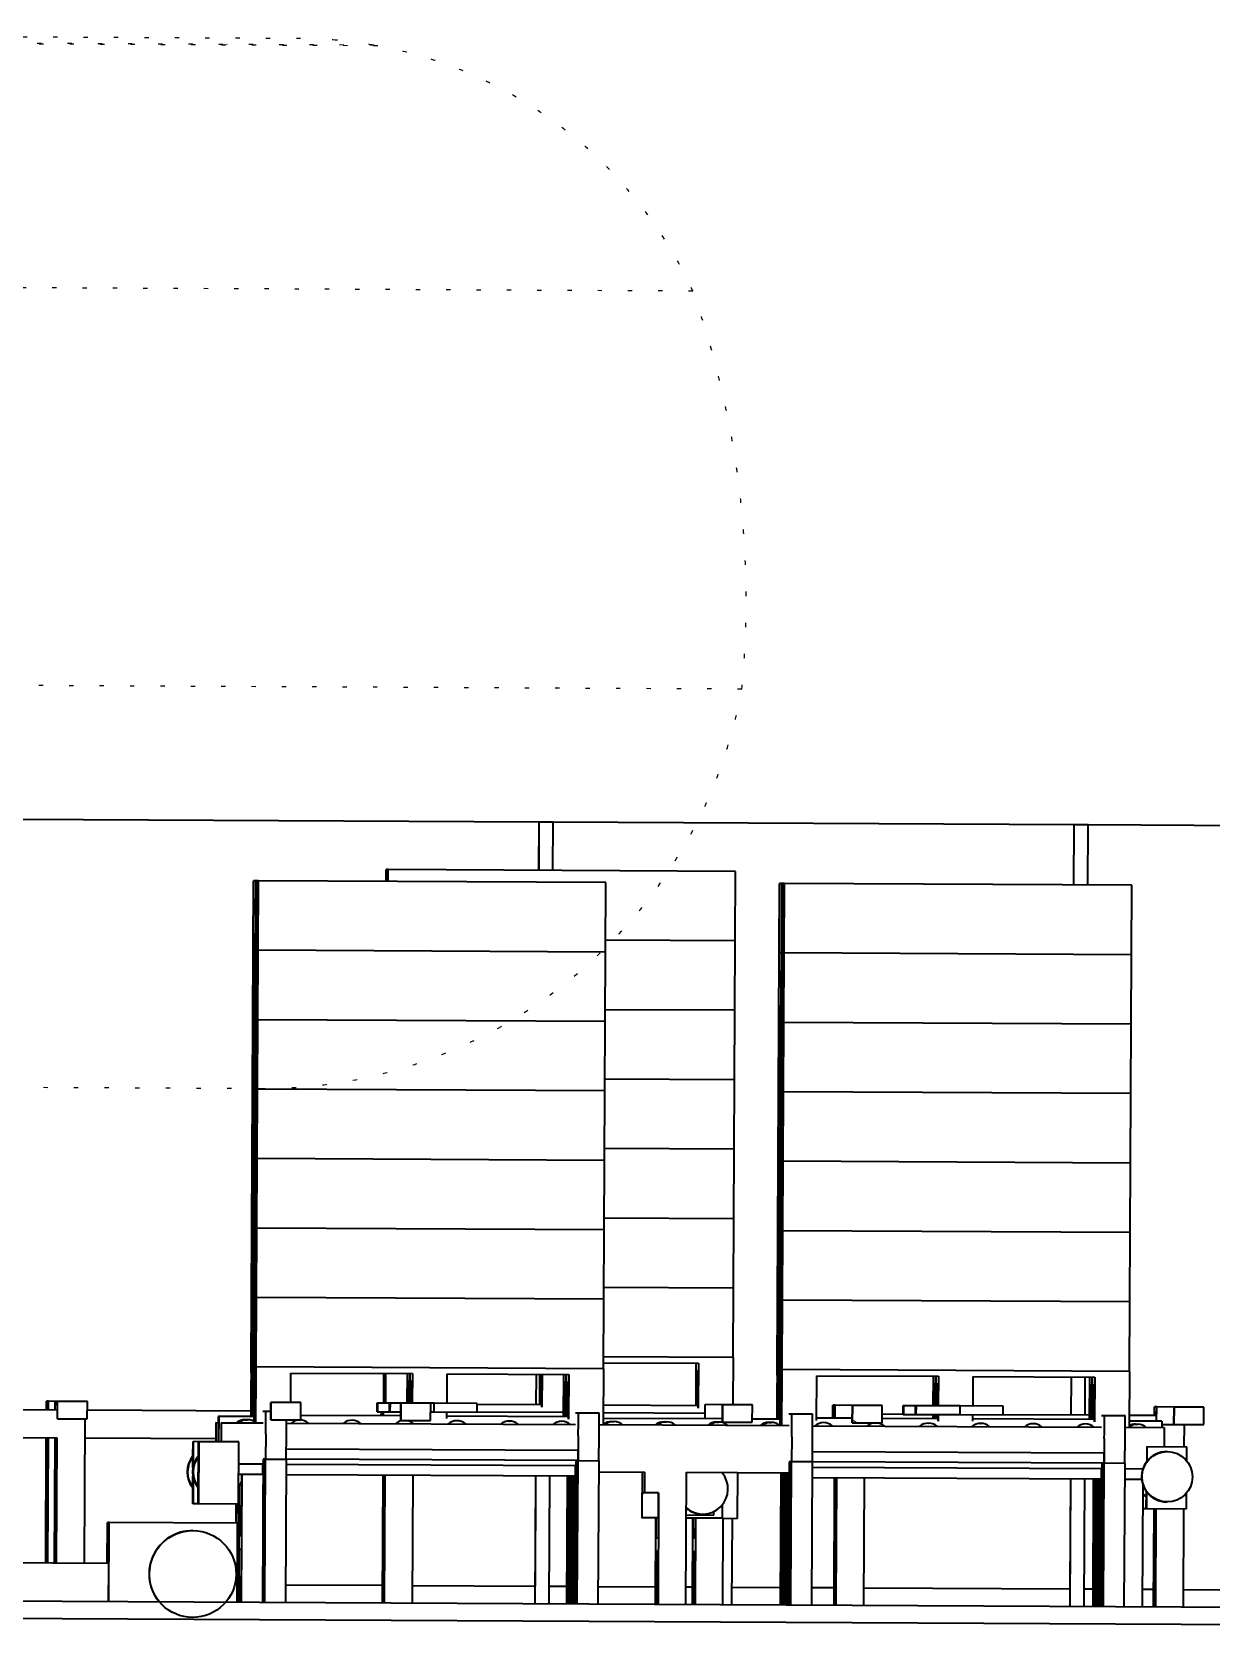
# Model space of a CAD drawing. Header units: millimetres. Extents: x 0 to 67800, y 0 to 42000.
# Drawn here: x 21591 to 24985, y 32863 to 37462 of the extents above; entities that cross this region are included whole.
import ezdxf

# ---------------------------------------------------------------- set-up
doc = ezdxf.new("R2010")
doc.units = ezdxf.units.MM
doc.header["$LTSCALE"] = 100
doc.linetypes.add('DOTTED', pattern=[0.0481, 0.0068, -0.0413])
for name, color, linetype, lineweight in [('Hatch (ISO)', 7, 'Continuous', 18), ('Reference (ISO)', 7, 'DOTTED', 25), ('Visible (ISO)', 7, 'Continuous', 35)]:
    doc.layers.add(name, color=color, linetype=linetype, lineweight=lineweight)

msp = doc.modelspace()

# ---------------------------------------------------------------- hatches: boundary and pattern name
at = {"layer": 'Hatch (ISO)'}
h = msp.add_hatch(dxfattribs=at)
h.set_pattern_fill('ANSI31', color=256, scale=2540, angle=75, style=0)
h.set_pattern_definition([(120, (0, 0), (-274.963, -158.75), [])])
h.paths.add_polyline_path([(21438.64, 33519.78), (21352.64, 33520.22), (21352.39, 33470.22), (21438.38, 33469.79)])
h.paths.add_polyline_path([(22278.36, 33465.52), (22364.36, 33465.08), (22364.61, 33515.08), (22278.62, 33515.52)])
h = msp.add_hatch(dxfattribs=at)
h.set_pattern_fill('ANSI31', color=256, scale=2540, angle=-15, style=0)
h.set_pattern_definition([(30, (0, 0), (-158.75, 274.963), [])])
h.paths.add_polyline_path([(22738.6, 33513.18), (22652.61, 33513.62), (22652.35, 33463.62), (22738.35, 33463.18)])
h.paths.add_polyline_path([(23578.33, 33458.92), (23664.33, 33458.48), (23664.58, 33508.48), (23578.58, 33508.92)])
h = msp.add_hatch(dxfattribs=at)
h.set_pattern_fill('ANSI31', color=256, scale=2540, angle=105, style=0)
h.set_pattern_definition([(150, (0, 0), (-158.75, -274.963), [])])
h.paths.add_polyline_path([(24038.57, 33506.58), (23952.57, 33507.02), (23952.32, 33457.02), (24038.32, 33456.58)])
h.paths.add_polyline_path([(24878.29, 33452.32), (24964.29, 33451.88), (24964.55, 33501.88), (24878.55, 33502.32)])

# ---------------------------------------------------------------- linework, layer by layer
at = {"layer": 'Reference (ISO)', "ltscale": 18.185495}
msp.add_line((22586.39, 37422.4), (18409.95, 37443.61), dxfattribs=at)
at = {"layer": 'Reference (ISO)', "ltscale": 18.092112}
msp.add_line((22575.68, 37424.34), (18420.69, 37445.44), dxfattribs=at)
at = {"layer": 'Reference (ISO)', "ltscale": 18.189848}
msp.add_line((22364.2, 37443.45), (18632.35, 37462.4), dxfattribs=at)
at = {"layer": 'Reference (ISO)', "ltscale": 18.135645}
msp.add_line((23493.4, 36715.98), (17495.82, 36746.44), dxfattribs=at)
at = {"layer": 'Reference (ISO)', "ltscale": 18.181473}
msp.add_line((23634.35, 35569.74), (17343.24, 35601.68), dxfattribs=at)
at = {"layer": 'Reference (ISO)', "ltscale": 18.317543}
msp.add_line((18716.08, 34437.81), (22249.76, 34419.86), dxfattribs=at)
at = {"layer": 'Reference (ISO)', "ltscale": 22.099785}
msp.add_arc((22357.85, 36193.47), 1250, 79.96417, 89.70903, dxfattribs=at)
at = {"layer": 'Reference (ISO)', "ltscale": 0.89112}
msp.add_arc((22357.85, 36193.47), 1250, 99.45389, 99.95298, dxfattribs=at)
at = {"layer": 'Reference (ISO)', "ltscale": 17.739704}
msp.add_arc((22357.85, 36193.47), 1250, 24.70903, 79.46508, dxfattribs=at)
at = {"layer": 'Reference (ISO)', "ltscale": 18.617384}
msp.add_arc((20986.59, 35825.95), 2660.12, 354.47288, 19.54712, dxfattribs=at)
at = {"layer": 'Reference (ISO)', "ltscale": 18.472584}
msp.add_arc((22256.87, 35819.84), 1400, 269.70903, 349.70903, dxfattribs=at)
at = {"layer": 'Visible (ISO)'}
for p, q in [((23051.11, 35186.62), (21551.17, 35194.23)), ((23050.4, 35047.68), (23051.11, 35186.62)), ((23050.43, 35047.68), (23051.13, 35186.62)), ((23051.13, 35186.62), (23051.11, 35186.62)), ((23091.13, 35186.41), (23051.13, 35186.62)), ((23090.43, 35047.48), (23091.13, 35186.41)), ((24591.07, 35178.8), (23091.13, 35186.41)), ((24590.19, 35005.86), (24591.07, 35178.8)), ((24590.21, 35005.86), (24591.09, 35178.8)), ((24591.09, 35178.8), (24591.07, 35178.8)), ((24631.09, 35178.59), (24591.09, 35178.8)), ((24630.21, 35005.66), (24631.09, 35178.59)), ((26131.03, 35170.98), (24631.09, 35178.59)), ((22610.32, 35015.91), (22610.49, 35049.91)), ((22616.58, 35049.88), (22610.49, 35049.91)), ((22616.41, 35015.88), (22616.58, 35049.88)), ((23616.56, 35044.8), (22616.58, 35049.88)), ((22227.65, 34817.85), (22228.67, 35017.85)), ((22234.76, 35017.82), (22228.67, 35017.85)), ((22233.75, 34817.82), (22234.76, 35017.82)), ((22237.11, 35017.81), (22234.76, 35017.82)), ((22236.09, 34817.81), (22237.11, 35017.81)), ((22243.2, 35017.78), (22237.11, 35017.81)), ((22242.19, 34817.78), (22243.2, 35017.78)), ((23243.18, 35012.7), (22243.2, 35017.78)), ((23242.16, 34812.7), (23243.18, 35012.7)), ((23615.54, 34844.81), (23616.56, 35044.8)), ((23742.01, 34810.16), (23743.03, 35010.16)), ((23749.12, 35010.13), (23743.03, 35010.16)), ((23748.11, 34810.13), (23749.12, 35010.13)), ((23751.47, 35010.12), (23749.12, 35010.13)), ((23750.45, 34810.12), (23751.47, 35010.12)), ((23757.56, 35010.09), (23751.47, 35010.12)), ((23756.55, 34810.09), (23757.56, 35010.09)), ((24757.54, 35005.01), (23757.56, 35010.09)), ((24756.52, 34805.01), (24757.54, 35005.01)), ((23615.54, 34844.81), (23242.33, 34846.7)), ((23615.54, 34844.8), (23242.33, 34846.69)), ((23614.53, 34644.8), (23615.54, 34844.8)), ((22226.64, 34617.85), (22227.65, 34817.84)), ((22233.75, 34817.82), (22227.65, 34817.85)), ((22233.75, 34817.81), (22227.65, 34817.84)), ((22232.73, 34617.82), (22233.75, 34817.81)), ((22236.09, 34817.81), (22233.75, 34817.82)), ((22236.09, 34817.8), (22233.75, 34817.81)), ((22235.08, 34617.8), (22236.09, 34817.8)), ((22242.19, 34817.78), (22236.09, 34817.81)), ((22242.19, 34817.77), (22236.09, 34817.8)), ((22241.17, 34617.77), (22242.19, 34817.77)), ((23242.16, 34812.7), (22242.19, 34817.78)), ((23242.16, 34812.69), (22242.19, 34817.77)), ((22609.3, 34815.91), (22609.3, 34815.92)), ((22615.39, 34815.88), (22615.39, 34815.89)), ((23241.15, 34612.69), (23242.16, 34812.69)), ((23741, 34610.16), (23742.01, 34810.15)), ((23748.11, 34810.13), (23742.01, 34810.16)), ((23748.11, 34810.12), (23742.01, 34810.15)), ((23747.09, 34610.13), (23748.11, 34810.12)), ((23750.45, 34810.12), (23748.11, 34810.13)), ((23750.45, 34810.11), (23748.11, 34810.12)), ((23749.44, 34610.11), (23750.45, 34810.11)), ((23756.55, 34810.09), (23750.45, 34810.12)), ((23756.55, 34810.08), (23750.45, 34810.11)), ((23755.53, 34610.08), (23756.55, 34810.08)), ((24756.52, 34805.01), (23756.55, 34810.09)), ((24756.52, 34805), (23756.55, 34810.08)), ((24589.17, 34805.85), (24589.17, 34805.86)), ((24589.2, 34805.85), (24589.2, 34805.86)), ((24629.2, 34805.65), (24629.2, 34805.66)), ((24755.51, 34605), (24756.52, 34805)), ((23614.53, 34644.8), (23241.32, 34646.69)), ((23614.53, 34644.79), (23241.32, 34646.68)), ((23613.51, 34444.79), (23614.53, 34644.79)), ((22225.62, 34417.84), (22226.64, 34617.84)), ((22232.73, 34617.82), (22226.64, 34617.85)), ((22232.73, 34617.81), (22226.64, 34617.84)), ((22231.71, 34417.81), (22232.73, 34617.81)), ((22235.08, 34617.8), (22232.73, 34617.82)), ((22235.08, 34617.79), (22232.73, 34617.81)), ((22234.06, 34417.8), (22235.08, 34617.79)), ((22241.17, 34617.77), (22235.08, 34617.8)), ((22241.17, 34617.76), (22235.08, 34617.79)), ((22240.15, 34417.77), (22241.17, 34617.76)), ((23241.15, 34612.69), (22241.17, 34617.77)), ((23241.15, 34612.68), (22241.17, 34617.76)), ((22608.28, 34615.9), (22608.28, 34615.91)), ((22614.38, 34615.87), (22614.38, 34615.88)), ((23240.13, 34412.69), (23241.15, 34612.68)), ((23739.98, 34410.15), (23741, 34610.15)), ((23747.09, 34610.13), (23741, 34610.16)), ((23747.09, 34610.12), (23741, 34610.15)), ((23746.08, 34410.12), (23747.09, 34610.12)), ((23749.44, 34610.11), (23747.09, 34610.13)), ((23749.44, 34610.1), (23747.09, 34610.12)), ((23748.42, 34410.11), (23749.44, 34610.1)), ((23755.53, 34610.08), (23749.44, 34610.11)), ((23755.53, 34610.07), (23749.44, 34610.1)), ((23754.52, 34410.07), (23755.53, 34610.07)), ((24755.51, 34605), (23755.53, 34610.08)), ((24755.51, 34604.99), (23755.53, 34610.07)), ((24588.16, 34605.84), (24588.16, 34605.85)), ((24588.18, 34605.84), (24588.18, 34605.85)), ((24628.18, 34605.64), (24628.18, 34605.65)), ((24754.49, 34405), (24755.51, 34604.99)), ((22224.6, 34217.83), (22225.62, 34417.83)), ((22231.71, 34417.81), (22225.62, 34417.84)), ((22231.71, 34417.8), (22225.62, 34417.83)), ((22230.7, 34217.8), (22231.71, 34417.8)), ((22234.06, 34417.8), (22231.71, 34417.81)), ((22234.06, 34417.79), (22231.71, 34417.8)), ((22233.04, 34217.79), (22234.06, 34417.79)), ((22240.15, 34417.77), (22234.06, 34417.8)), ((22240.15, 34417.76), (22234.06, 34417.79)), ((22239.14, 34217.76), (22240.15, 34417.76)), ((23240.13, 34412.69), (22240.15, 34417.77)), ((23240.13, 34412.68), (22240.15, 34417.76)), ((22607.27, 34415.89), (22607.27, 34415.9)), ((22613.36, 34415.86), (22613.36, 34415.87)), ((23239.11, 34212.68), (23240.13, 34412.68)), ((23613.51, 34444.79), (23240.3, 34446.69)), ((23613.51, 34444.78), (23240.3, 34446.68)), ((23612.5, 34244.78), (23613.51, 34444.78)), ((23738.97, 34210.14), (23739.98, 34410.14)), ((23746.08, 34410.12), (23739.98, 34410.15)), ((23746.08, 34410.11), (23739.98, 34410.14)), ((23745.06, 34210.11), (23746.08, 34410.11)), ((23748.42, 34410.11), (23746.08, 34410.12)), ((23748.42, 34410.1), (23746.08, 34410.11)), ((23747.41, 34210.1), (23748.42, 34410.1)), ((23754.52, 34410.07), (23748.42, 34410.11)), ((23754.52, 34410.06), (23748.42, 34410.1)), ((23753.5, 34210.07), (23754.52, 34410.06)), ((24754.49, 34405), (23754.52, 34410.07)), ((24754.49, 34404.99), (23754.52, 34410.06)), ((24587.14, 34405.84), (24587.14, 34405.85)), ((24587.17, 34405.84), (24587.17, 34405.85)), ((24627.17, 34405.63), (24627.17, 34405.64)), ((24753.48, 34204.99), (24754.49, 34404.99)), ((23612.5, 34244.78), (23239.29, 34246.68)), ((23612.5, 34244.77), (23239.29, 34246.67)), ((23611.48, 34044.78), (23612.5, 34244.77)), ((22223.59, 34017.82), (22224.6, 34217.82)), ((22230.7, 34217.8), (22224.6, 34217.83)), ((22230.7, 34217.79), (22224.6, 34217.82)), ((22229.68, 34017.79), (22230.7, 34217.79)), ((22233.04, 34217.79), (22230.7, 34217.8)), ((22233.04, 34217.78), (22230.7, 34217.79)), ((22232.03, 34017.78), (22233.04, 34217.78)), ((22239.14, 34217.76), (22233.04, 34217.79)), ((22239.14, 34217.75), (22233.04, 34217.78)), ((22238.12, 34017.75), (22239.14, 34217.75)), ((23239.11, 34212.68), (22239.14, 34217.76)), ((23239.11, 34212.67), (22239.14, 34217.75)), ((22606.25, 34215.88), (22606.25, 34215.89)), ((22612.35, 34215.85), (22612.35, 34215.86)), ((23238.1, 34012.67), (23239.11, 34212.67)), ((23737.95, 34010.13), (23738.97, 34210.13)), ((23745.06, 34210.11), (23738.97, 34210.14)), ((23745.06, 34210.1), (23738.97, 34210.13)), ((23744.04, 34010.1), (23745.06, 34210.1)), ((23747.41, 34210.1), (23745.06, 34210.11)), ((23747.41, 34210.09), (23745.06, 34210.1)), ((23746.39, 34010.09), (23747.41, 34210.09)), ((23753.5, 34210.07), (23747.41, 34210.1)), ((23753.5, 34210.06), (23747.41, 34210.09)), ((23752.48, 34010.06), (23753.5, 34210.06)), ((24753.48, 34204.99), (23753.5, 34210.07)), ((24753.48, 34204.98), (23753.5, 34210.06)), ((24586.13, 34205.83), (24586.13, 34205.84)), ((24586.15, 34205.83), (24586.15, 34205.84)), ((24626.15, 34205.63), (24626.15, 34205.64)), ((24752.46, 34004.98), (24753.48, 34204.98)), ((23611.48, 34044.78), (23238.27, 34046.67)), ((23611.48, 34044.77), (23238.27, 34046.66)), ((23610.46, 33844.77), (23611.48, 34044.77)), ((22222.57, 33817.82), (22223.59, 34017.81)), ((22229.68, 34017.79), (22223.59, 34017.82)), ((22229.68, 34017.78), (22223.59, 34017.81)), ((22228.67, 33817.79), (22229.68, 34017.78)), ((22232.03, 34017.78), (22229.68, 34017.79)), ((22232.03, 34017.77), (22229.68, 34017.78)), ((22231.01, 33817.77), (22232.03, 34017.77)), ((22238.12, 34017.75), (22232.03, 34017.78)), ((22238.12, 34017.74), (22232.03, 34017.77)), ((22237.11, 33817.74), (22238.12, 34017.74)), ((23238.1, 34012.67), (22238.12, 34017.75)), ((23238.1, 34012.66), (22238.12, 34017.74)), ((22605.24, 34015.88), (22605.24, 34015.89)), ((22611.33, 34015.85), (22611.33, 34015.86)), ((23237.08, 33812.66), (23238.1, 34012.66)), ((23736.93, 33810.13), (23737.95, 34010.12)), ((23744.04, 34010.1), (23737.95, 34010.13)), ((23744.04, 34010.09), (23737.95, 34010.12)), ((23743.03, 33810.1), (23744.04, 34010.09)), ((23746.39, 34010.09), (23744.04, 34010.1)), ((23746.39, 34010.08), (23744.04, 34010.09)), ((23745.37, 33810.08), (23746.39, 34010.08)), ((23752.48, 34010.06), (23746.39, 34010.09)), ((23752.48, 34010.05), (23746.39, 34010.08)), ((23751.47, 33810.05), (23752.48, 34010.05)), ((24752.46, 34004.98), (23752.48, 34010.06)), ((24752.46, 34004.97), (23752.48, 34010.05)), ((24585.11, 34005.82), (24585.11, 34005.83)), ((24585.14, 34005.82), (24585.14, 34005.83)), ((24625.13, 34005.62), (24625.13, 34005.63)), ((24751.44, 33804.97), (24752.46, 34004.97)), ((22221.56, 33617.81), (22222.57, 33817.81)), ((22228.67, 33817.79), (22222.57, 33817.82)), ((22228.67, 33817.78), (22222.57, 33817.81)), ((22227.65, 33617.78), (22228.67, 33817.78)), ((22231.01, 33817.77), (22228.67, 33817.79)), ((22231.01, 33817.76), (22228.67, 33817.78)), ((22230, 33617.77), (22231.01, 33817.76)), ((22237.11, 33817.74), (22231.01, 33817.77)), ((22237.11, 33817.73), (22231.01, 33817.76)), ((22236.09, 33617.74), (22237.11, 33817.73)), ((23237.08, 33812.66), (22237.11, 33817.74)), ((23237.08, 33812.65), (22237.11, 33817.73)), ((22604.22, 33815.87), (22604.22, 33815.88)), ((22610.31, 33815.84), (22610.31, 33815.85)), ((23236.07, 33612.66), (23237.08, 33812.65)), ((23610.46, 33844.77), (23237.26, 33846.66)), ((23610.46, 33844.76), (23237.26, 33846.65)), ((23609.45, 33644.76), (23610.46, 33844.76)), ((23735.92, 33610.12), (23736.93, 33810.12)), ((23743.03, 33810.1), (23736.93, 33810.13)), ((23743.03, 33810.09), (23736.93, 33810.12)), ((23742.01, 33610.09), (23743.03, 33810.09)), ((23745.37, 33810.08), (23743.03, 33810.1)), ((23745.37, 33810.07), (23743.03, 33810.09)), ((23744.36, 33610.08), (23745.37, 33810.07)), ((23751.47, 33810.05), (23745.37, 33810.08)), ((23751.47, 33810.04), (23745.37, 33810.07)), ((23750.45, 33610.05), (23751.47, 33810.04)), ((24751.44, 33804.97), (23751.47, 33810.05)), ((24751.44, 33804.96), (23751.47, 33810.04)), ((24584.09, 33805.81), (24584.09, 33805.82)), ((24584.12, 33805.81), (24584.12, 33805.82)), ((24624.12, 33805.61), (24624.12, 33805.62)), ((24750.43, 33604.97), (24751.44, 33804.96)), ((23236.15, 33629.66), (23509.36, 33628.27)), ((23609.45, 33644.76), (23236.24, 33646.66)), ((23502.65, 33506.3), (23503.27, 33628.3)), ((23509.36, 33628.27), (23508.71, 33499.27)), ((23609.45, 33644.76), (23608.76, 33508.76)), ((22221.56, 33617.81), (22220.83, 33474.81)), ((22221.54, 33474.81), (22222.07, 33578.81)), ((22227.65, 33617.78), (22221.56, 33617.81)), ((22222.04, 33600.81), (22222.13, 33617.81)), ((22222.16, 33600.81), (22222.04, 33600.81)), ((22222.07, 33578.81), (22224.15, 33578.8)), ((22222.25, 33617.81), (22222.16, 33600.81)), ((22222.73, 33600.8), (22222.82, 33617.8)), ((22222.85, 33600.8), (22222.73, 33600.8)), ((22222.94, 33617.8), (22222.85, 33600.8)), ((22223.42, 33600.8), (22223.51, 33617.8)), ((22223.54, 33600.8), (22223.42, 33600.8)), ((22223.63, 33617.8), (22223.54, 33600.8)), ((22224.15, 33578.8), (22223.63, 33474.8)), ((22224.11, 33600.8), (22224.2, 33617.8)), ((22224.23, 33600.8), (22224.11, 33600.8)), ((22224.13, 33474.79), (22224.66, 33578.79)), ((22224.32, 33617.8), (22224.23, 33600.8)), ((22224.66, 33578.79), (22226.74, 33578.78)), ((22224.8, 33600.79), (22224.89, 33617.79)), ((22224.93, 33600.79), (22224.8, 33600.79)), ((22225.01, 33617.79), (22224.93, 33600.79)), ((22225.49, 33600.79), (22225.58, 33617.79)), ((22225.62, 33600.79), (22225.49, 33600.79)), ((22225.7, 33617.79), (22225.62, 33600.79)), ((22226.18, 33600.79), (22226.27, 33617.79)), ((22226.31, 33600.79), (22226.18, 33600.79)), ((22226.74, 33578.78), (22226.22, 33474.78)), ((22226.39, 33617.79), (22226.31, 33600.79)), ((22226.88, 33600.78), (22226.96, 33617.78)), ((22227, 33600.78), (22226.88, 33600.78)), ((22226.93, 33474.78), (22227.65, 33617.78)), ((22227.08, 33617.78), (22227, 33600.78)), ((22230, 33617.77), (22227.65, 33617.78)), ((22230, 33617.77), (22229.2, 33461.39)), ((22229.97, 33471.77), (22230.51, 33578.76)), ((22236.09, 33617.74), (22230, 33617.77)), ((22230.48, 33600.76), (22230.57, 33617.76)), ((22230.6, 33600.76), (22230.48, 33600.76)), ((22230.51, 33578.76), (22232.59, 33578.75)), ((22230.69, 33617.76), (22230.6, 33600.76)), ((22231.17, 33600.76), (22231.26, 33617.76)), ((22231.29, 33600.76), (22231.17, 33600.76)), ((22231.38, 33617.76), (22231.29, 33600.76)), ((22231.86, 33600.76), (22231.95, 33617.76)), ((22231.98, 33600.76), (22231.86, 33600.76)), ((22232.07, 33617.76), (22231.98, 33600.76)), ((22232.59, 33578.75), (22232.05, 33471.75)), ((22232.55, 33600.75), (22232.64, 33617.75)), ((22232.67, 33600.75), (22232.55, 33600.75)), ((22232.56, 33471.75), (22233.1, 33578.75)), ((22232.76, 33617.75), (22232.67, 33600.75)), ((22233.1, 33578.75), (22235.18, 33578.74)), ((22233.24, 33600.75), (22233.33, 33617.75)), ((22233.37, 33600.75), (22233.24, 33600.75)), ((22233.45, 33617.75), (22233.37, 33600.75)), ((22233.93, 33600.75), (22234.02, 33617.75)), ((22234.06, 33600.75), (22233.93, 33600.75)), ((22234.14, 33617.75), (22234.06, 33600.75)), ((22234.62, 33600.74), (22234.71, 33617.74)), ((22234.75, 33600.74), (22234.62, 33600.74)), ((22235.18, 33578.74), (22234.64, 33471.74)), ((22234.83, 33617.74), (22234.75, 33600.74)), ((22235.28, 33457.52), (22236.09, 33617.74)), ((22235.32, 33600.74), (22235.4, 33617.74)), ((22235.44, 33600.74), (22235.32, 33600.74)), ((22235.52, 33617.74), (22235.44, 33600.74)), ((23236.07, 33612.66), (22236.09, 33617.74)), ((22335.57, 33515.23), (22336, 33600.23)), ((22336, 33600.23), (22685.99, 33598.45)), ((22603.12, 33598.87), (22602.69, 33513.87)), ((22603.4, 33513.87), (22603.83, 33598.87)), ((22605.91, 33598.86), (22605.48, 33513.86)), ((22605.99, 33513.86), (22606.42, 33598.85)), ((22608.5, 33598.84), (22608.07, 33513.85)), ((22608.78, 33513.84), (22609.21, 33598.84)), ((22671.03, 33513.53), (22671.46, 33598.52)), ((22671.74, 33513.52), (22672.06, 33576.52)), ((22672.06, 33576.52), (22674.14, 33576.51)), ((22674.14, 33576.51), (22673.82, 33513.51)), ((22674.33, 33513.51), (22674.65, 33576.51)), ((22674.65, 33576.51), (22676.73, 33576.5)), ((22676.73, 33576.5), (22676.41, 33513.5)), ((22677.55, 33598.49), (22677.12, 33513.49)), ((22679.47, 33513.48), (22679.9, 33598.48)), ((22680.18, 33513.48), (22680.5, 33576.48)), ((22680.5, 33576.48), (22682.58, 33576.47)), ((22682.58, 33576.47), (22682.26, 33513.47)), ((22682.77, 33513.47), (22683.09, 33576.47)), ((22683.09, 33576.47), (22685.17, 33576.45)), ((22685.17, 33576.45), (22684.85, 33513.46)), ((22685.99, 33598.45), (22685.56, 33513.45)), ((22785.56, 33512.94), (22785.99, 33597.94)), ((22785.99, 33597.94), (23135.98, 33596.17)), ((23042.59, 33508.64), (23043.03, 33596.64)), ((23042.61, 33508.64), (23043.06, 33596.64)), ((23052.66, 33508.59), (23053.11, 33596.59)), ((23053.37, 33508.58), (23053.82, 33596.58)), ((23055.9, 33596.57), (23055.45, 33508.57)), ((23055.96, 33508.57), (23056.41, 33596.57)), ((23058.49, 33596.56), (23058.04, 33508.56)), ((23059.2, 33596.56), (23058.72, 33501.56)), ((23120.83, 33474.24), (23121.45, 33596.24)), ((23127.54, 33596.21), (23126.92, 33474.21)), ((23129.27, 33474.2), (23129.89, 33596.2)), ((23135.98, 33596.17), (23135.33, 33467.17)), ((23236.07, 33612.66), (23235.25, 33451.66)), ((23503.36, 33506.3), (23503.87, 33606.3)), ((23503.87, 33606.3), (23505.95, 33606.29)), ((23505.95, 33606.29), (23505.44, 33506.29)), ((23505.95, 33506.29), (23506.46, 33606.28)), ((23506.46, 33606.28), (23508.54, 33606.27)), ((23508.54, 33606.27), (23508.03, 33506.28)), ((23735.92, 33610.12), (23735.19, 33467.12)), ((23742.01, 33610.09), (23735.92, 33610.12)), ((23736.4, 33593.12), (23736.49, 33610.12)), ((23736.52, 33593.12), (23736.4, 33593.12)), ((23736.61, 33610.12), (23736.52, 33593.12)), ((23737.09, 33593.11), (23737.18, 33610.11)), ((23737.21, 33593.11), (23737.09, 33593.11)), ((23737.3, 33610.11), (23737.21, 33593.11)), ((23737.78, 33593.11), (23737.87, 33610.11)), ((23737.9, 33593.11), (23737.78, 33593.11)), ((23737.99, 33610.11), (23737.9, 33593.11)), ((23738.47, 33593.11), (23738.56, 33610.11)), ((23738.6, 33593.11), (23738.47, 33593.11)), ((23738.68, 33610.11), (23738.6, 33593.11)), ((23739.16, 33593.1), (23739.25, 33610.1)), ((23739.29, 33593.1), (23739.16, 33593.1)), ((23739.37, 33610.1), (23739.29, 33593.1)), ((23739.85, 33593.1), (23739.94, 33610.1)), ((23739.98, 33593.1), (23739.85, 33593.1)), ((23740.06, 33610.1), (23739.98, 33593.1)), ((23740.55, 33593.1), (23740.63, 33610.1)), ((23740.67, 33593.09), (23740.55, 33593.1)), ((23740.75, 33610.09), (23740.67, 33593.09)), ((23741.24, 33593.09), (23741.32, 33610.09)), ((23741.36, 33593.09), (23741.24, 33593.09)), ((23741.29, 33467.09), (23742.01, 33610.09)), ((23741.44, 33610.09), (23741.36, 33593.09)), ((23744.36, 33610.08), (23742.01, 33610.09)), ((23744.36, 33610.08), (23743.54, 33449.62)), ((23750.45, 33610.05), (23744.36, 33610.08)), ((23744.84, 33593.07), (23744.93, 33610.07)), ((23744.96, 33593.07), (23744.84, 33593.07)), ((23745.05, 33610.07), (23744.96, 33593.07)), ((23745.53, 33593.07), (23745.62, 33610.07)), ((23745.65, 33593.07), (23745.53, 33593.07)), ((23745.74, 33610.07), (23745.65, 33593.07)), ((23746.22, 33593.07), (23746.31, 33610.07)), ((23746.35, 33593.07), (23746.22, 33593.07)), ((23746.43, 33610.07), (23746.35, 33593.07)), ((23746.91, 33593.06), (23747, 33610.06)), ((23747.04, 33593.06), (23746.91, 33593.06)), ((23747.12, 33610.06), (23747.04, 33593.06)), ((23747.6, 33593.06), (23747.69, 33610.06)), ((23747.73, 33593.06), (23747.6, 33593.06)), ((23747.81, 33610.06), (23747.73, 33593.06)), ((23748.3, 33593.06), (23748.38, 33610.06)), ((23748.42, 33593.06), (23748.3, 33593.06)), ((23748.5, 33610.06), (23748.42, 33593.06)), ((23748.99, 33593.05), (23749.07, 33610.05)), ((23749.11, 33593.05), (23748.99, 33593.05)), ((23749.19, 33610.05), (23749.11, 33593.05)), ((23749.64, 33449.05), (23750.45, 33610.05)), ((23749.68, 33593.05), (23749.76, 33610.05)), ((23749.8, 33593.05), (23749.68, 33593.05)), ((23749.88, 33610.05), (23749.8, 33593.05)), ((24750.43, 33604.97), (23750.45, 33610.05)), ((23849.71, 33463.54), (23850.36, 33592.54)), ((23850.36, 33592.54), (24200.36, 33590.76)), ((24185.39, 33505.84), (24185.82, 33590.83)), ((24191.92, 33590.8), (24191.48, 33505.8)), ((24193.83, 33505.79), (24194.26, 33590.79)), ((24200.36, 33590.76), (24199.92, 33505.76)), ((24299.92, 33505.25), (24300.35, 33590.25)), ((24300.35, 33590.25), (24650.34, 33588.48)), ((24582.43, 33478.82), (24582.99, 33588.82)), ((24582.46, 33478.82), (24583.02, 33588.82)), ((24622.46, 33478.62), (24623.02, 33588.61)), ((24635.19, 33466.55), (24635.81, 33588.55)), ((24641.9, 33588.52), (24641.28, 33466.52)), ((24643.63, 33466.51), (24644.25, 33588.51)), ((24650.34, 33588.48), (24649.69, 33459.48)), ((24750.43, 33604.97), (24749.61, 33444.51)), ((23121.54, 33474.24), (23122.05, 33574.24)), ((23122.05, 33574.24), (23124.13, 33574.23)), ((23124.13, 33574.23), (23123.62, 33474.23)), ((23124.13, 33474.22), (23124.64, 33574.22)), ((23124.64, 33574.22), (23126.72, 33574.21)), ((23126.72, 33574.21), (23126.21, 33474.21)), ((23129.98, 33474.19), (23130.49, 33574.19)), ((23130.49, 33574.19), (23132.57, 33574.18)), ((23132.57, 33574.18), (23132.06, 33474.18)), ((23132.57, 33474.18), (23133.08, 33574.18)), ((23133.08, 33574.18), (23135.16, 33574.17)), ((23135.16, 33574.17), (23134.65, 33474.17)), ((23735.9, 33467.12), (23736.43, 33571.12)), ((23736.43, 33571.12), (23738.51, 33571.11)), ((23738.51, 33571.11), (23737.99, 33467.11)), ((23738.49, 33467.1), (23739.02, 33571.1)), ((23739.02, 33571.1), (23741.1, 33571.09)), ((23741.1, 33571.09), (23740.58, 33467.09)), ((23744.33, 33464.07), (23744.87, 33571.07)), ((23744.87, 33571.07), (23746.95, 33571.06)), ((23746.95, 33571.06), (23746.41, 33464.06)), ((23746.92, 33464.06), (23747.46, 33571.06)), ((23747.46, 33571.06), (23749.54, 33571.05)), ((23749.54, 33571.05), (23749, 33464.05)), ((24186.1, 33505.83), (24186.42, 33568.83)), ((24186.42, 33568.83), (24188.5, 33568.82)), ((24188.5, 33568.82), (24188.18, 33505.82)), ((24188.69, 33505.82), (24189.01, 33568.82)), ((24189.01, 33568.82), (24191.09, 33568.81)), ((24191.09, 33568.81), (24190.77, 33505.81)), ((24194.54, 33505.79), (24194.86, 33568.79)), ((24194.86, 33568.79), (24196.94, 33568.78)), ((24196.94, 33568.78), (24196.62, 33505.78)), ((24197.13, 33505.78), (24197.45, 33568.77)), ((24197.45, 33568.77), (24199.53, 33568.76)), ((24199.53, 33568.76), (24199.21, 33505.76)), ((24635.9, 33466.55), (24636.41, 33566.55)), ((24636.41, 33566.55), (24638.49, 33566.53)), ((24638.49, 33566.53), (24637.98, 33466.54)), ((24638.49, 33466.53), (24639, 33566.53)), ((24639, 33566.53), (24641.08, 33566.52)), ((24641.08, 33566.52), (24640.57, 33466.52)), ((24644.34, 33466.5), (24644.85, 33566.5)), ((24644.85, 33566.5), (24646.93, 33566.49)), ((24646.93, 33566.49), (24646.42, 33466.49)), ((24646.93, 33466.49), (24647.44, 33566.49)), ((24647.44, 33566.49), (24649.52, 33566.48)), ((24649.52, 33566.48), (24649.01, 33466.48)), ((21663.97, 33493.64), (21456.84, 33494.69)), ((21632.39, 33493.8), (21632.52, 33518.8)), ((21632.42, 33493.8), (21632.55, 33518.8)), ((21632.55, 33518.8), (21632.52, 33518.8)), ((21638.65, 33518.77), (21632.55, 33518.8)), ((21638.52, 33493.77), (21638.65, 33518.77)), ((21638.55, 33493.77), (21638.68, 33518.77)), ((21638.68, 33518.77), (21638.65, 33518.77)), ((21657.97, 33518.67), (21638.68, 33518.77)), ((21657.84, 33493.67), (21657.97, 33518.67)), ((21657.87, 33493.67), (21658, 33518.67)), ((21658, 33518.67), (21657.97, 33518.67)), ((21664.09, 33518.64), (21658, 33518.67)), ((21663.84, 33468.64), (21663.97, 33493.64)), ((21663.87, 33468.64), (21664.12, 33518.64)), ((21663.97, 33493.64), (21664.09, 33518.64)), ((21664.12, 33518.64), (21664.09, 33518.64)), ((21750.12, 33518.2), (21664.12, 33518.64)), ((21749.87, 33468.2), (21750.12, 33518.2)), ((22220.91, 33490.81), (21749.99, 33493.2)), ((22255.45, 33490.64), (22263.7, 33490.59)), ((22263.7, 33490.59), (22278.46, 33490.52)), ((22278.33, 33465.52), (22278.58, 33515.52)), ((22278.62, 33515.52), (22278.36, 33465.52)), ((22278.62, 33515.52), (22278.58, 33515.52)), ((22364.61, 33515.08), (22278.62, 33515.52)), ((22364.36, 33465.08), (22364.61, 33515.08)), ((22584.04, 33488.97), (22584.17, 33513.97)), ((22584.04, 33488.97), (22586.58, 33488.95)), ((22586.71, 33513.95), (22584.17, 33513.97)), ((22586.58, 33488.95), (22586.71, 33513.95)), ((22586.58, 33488.95), (22619.76, 33488.79)), ((22619.89, 33513.79), (22586.71, 33513.95)), ((22596.47, 33476.9), (22596.53, 33488.9)), ((22596.91, 33476.9), (22596.97, 33488.9)), ((22602.19, 33476.87), (22602.25, 33488.87)), ((22602.62, 33476.87), (22602.69, 33488.87)), ((22619.76, 33488.79), (22619.89, 33513.79)), ((22619.76, 33488.79), (22622.3, 33488.77)), ((22622.43, 33513.77), (22619.89, 33513.79)), ((22622.3, 33488.77), (22622.43, 33513.77)), ((22622.3, 33488.77), (22652.45, 33488.62)), ((22652.58, 33513.62), (22622.43, 33513.77)), ((22652.32, 33463.62), (22652.58, 33513.62)), ((22652.61, 33513.62), (22652.35, 33463.62)), ((22652.61, 33513.62), (22652.58, 33513.62)), ((22738.6, 33513.18), (22652.61, 33513.62)), ((22738.35, 33463.18), (22738.6, 33513.18)), ((22738.48, 33488.18), (22748.14, 33488.13)), ((22748.27, 33513.13), (22738.6, 33513.18)), ((22748.14, 33488.13), (22748.27, 33513.13)), ((22748.14, 33488.13), (22872.29, 33487.5)), ((22872.42, 33512.5), (22748.27, 33513.13)), ((22785.34, 33468.94), (22785.43, 33487.94)), ((22872.29, 33487.5), (22872.42, 33512.5)), ((23120.89, 33486.24), (22872.29, 33487.5)), ((23120.89, 33486.24), (22872.29, 33487.5)), ((23058.72, 33508.56), (22872.4, 33509.5)), ((23155.42, 33486.07), (23163.67, 33486.02)), ((23163.67, 33486.02), (23223.67, 33485.72)), ((23528.63, 33484.17), (23235.42, 33485.66)), ((23528.63, 33484.17), (23235.42, 33485.66)), ((23508.71, 33506.27), (23235.53, 33507.66)), ((23528.55, 33468.17), (23528.63, 33484.17)), ((23528.58, 33468.17), (23528.79, 33509.17)), ((23528.63, 33484.17), (23528.76, 33509.17)), ((23528.79, 33509.17), (23528.76, 33509.17)), ((23578.55, 33508.92), (23528.79, 33509.17)), ((23578.3, 33458.92), (23578.55, 33508.92)), ((23578.58, 33508.92), (23578.33, 33458.92)), ((23578.58, 33508.92), (23578.55, 33508.92)), ((23664.58, 33508.48), (23578.58, 33508.92)), ((23664.33, 33458.48), (23664.58, 33508.48)), ((23896.44, 33470.3), (23896.62, 33507.3)), ((23897.06, 33507.3), (23896.62, 33507.3)), ((23896.87, 33470.3), (23897.06, 33507.3)), ((23902.34, 33507.27), (23897.06, 33507.3)), ((23902.15, 33470.27), (23902.34, 33507.27)), ((23902.78, 33507.27), (23902.34, 33507.27)), ((23902.59, 33470.27), (23902.78, 33507.27)), ((23952.54, 33507.02), (23902.78, 33507.27)), ((23952.29, 33457.02), (23952.54, 33507.02)), ((23952.57, 33507.02), (23952.32, 33457.02)), ((23952.57, 33507.02), (23952.54, 33507.02)), ((24038.57, 33506.58), (23952.57, 33507.02)), ((24038.32, 33456.58), (24038.57, 33506.58)), ((24098.4, 33481.28), (24098.53, 33506.28)), ((24101.07, 33506.26), (24098.53, 33506.28)), ((24100.94, 33481.26), (24101.07, 33506.26)), ((24134.25, 33506.09), (24101.07, 33506.26)), ((24134.12, 33481.1), (24134.25, 33506.09)), ((24136.79, 33506.08), (24134.25, 33506.09)), ((24136.66, 33481.08), (24136.79, 33506.08)), ((24262.63, 33505.44), (24136.79, 33506.08)), ((24262.5, 33480.44), (24262.63, 33505.44)), ((24386.78, 33504.81), (24262.63, 33505.44)), ((24386.65, 33479.81), (24386.78, 33504.81)), ((24822.47, 33477.6), (24822.6, 33502.6)), ((24822.5, 33477.6), (24822.63, 33502.6)), ((24822.63, 33502.6), (24822.6, 33502.6)), ((24828.72, 33502.57), (24822.63, 33502.6)), ((24828.55, 33461.57), (24828.76, 33502.57)), ((24828.6, 33477.57), (24828.72, 33502.57)), ((24828.76, 33502.57), (24828.72, 33502.57)), ((24878.52, 33502.32), (24828.76, 33502.57)), ((24878.26, 33452.32), (24878.52, 33502.32)), ((24878.55, 33502.32), (24878.29, 33452.32)), ((24878.55, 33502.32), (24878.52, 33502.32)), ((24964.55, 33501.88), (24878.55, 33502.32)), ((24964.29, 33451.88), (24964.55, 33501.88)), ((21663.84, 33468.64), (21663.87, 33468.64)), ((21663.87, 33468.64), (21749.87, 33468.2)), ((21741.73, 33053.24), (21743.84, 33468.23)), ((22120.17, 33457.32), (22119.89, 33402.32)), ((22120.43, 33457.32), (22120.15, 33402.32)), ((22120.17, 33457.32), (22120.43, 33457.32)), ((22120.43, 33457.32), (22127.15, 33457.29)), ((22127.24, 33475.29), (22126.87, 33402.29)), ((22127.88, 33475.28), (22127.24, 33475.29)), ((22127.88, 33475.28), (22127.51, 33402.28)), ((22128.33, 33475.28), (22127.88, 33475.28)), ((22128.33, 33475.28), (22127.96, 33402.28)), ((22128.96, 33475.28), (22128.33, 33475.28)), ((22128.59, 33402.28), (22128.96, 33475.28)), ((22229.27, 33474.77), (22128.96, 33475.28)), ((22135.59, 33457.24), (22135.31, 33402.24)), ((22135.85, 33457.24), (22135.57, 33402.24)), ((22135.59, 33457.24), (22135.85, 33457.24)), ((22135.85, 33457.24), (22255.85, 33456.63)), ((22204.31, 33465.9), (22211.03, 33465.86)), ((22278.33, 33465.52), (22278.36, 33465.52)), ((22278.36, 33465.52), (22364.36, 33465.08)), ((22323.74, 33456.29), (23155.83, 33452.06)), ((22652.39, 33476.62), (22364.43, 33478.08)), ((22512.31, 33464.33), (22512.63, 33464.33)), ((22652.32, 33463.62), (22652.35, 33463.62)), ((22652.35, 33463.62), (22738.35, 33463.18)), ((23135.33, 33474.17), (22785.37, 33475.94)), ((22813.91, 33462.8), (22814.22, 33462.8)), ((22964.7, 33462.03), (22965.01, 33462.03)), ((23115.5, 33461.27), (23115.81, 33461.27)), ((23223.72, 33451.72), (23770.21, 33448.94)), ((23578.34, 33467.92), (23235.34, 33469.66)), ((23259.89, 33460.53), (23266.61, 33460.5)), ((23410.68, 33459.77), (23417.4, 33459.73)), ((23561.48, 33459), (23568.2, 33458.97)), ((23578.3, 33458.92), (23578.33, 33458.92)), ((23578.33, 33458.92), (23664.33, 33458.48)), ((23743.63, 33467.08), (23664.37, 33467.48)), ((23712.28, 33458.24), (23718.99, 33458.2)), ((23769.81, 33482.95), (23778.06, 33482.9)), ((23778.06, 33482.9), (23838.06, 33482.6)), ((23838.1, 33448.6), (24670.19, 33444.37)), ((23952.35, 33470.02), (23849.74, 33470.54)), ((23869.48, 33457.44), (23869.79, 33457.44)), ((23952.29, 33457.02), (23952.32, 33457.02)), ((23952.32, 33457.02), (24038.32, 33456.58)), ((24199.7, 33468.76), (24038.38, 33469.58)), ((24098.4, 33481.28), (24038.44, 33481.58)), ((24098.4, 33481.28), (24100.94, 33481.26)), ((24100.94, 33481.26), (24134.12, 33481.1)), ((24134.12, 33481.1), (24136.66, 33481.08)), ((24136.66, 33481.08), (24262.5, 33480.44)), ((24171.07, 33455.91), (24171.38, 33455.91)), ((24185.2, 33468.84), (24185.26, 33480.84)), ((24185.91, 33468.83), (24185.97, 33480.83)), ((24188.06, 33480.82), (24187.99, 33468.82)), ((24188.5, 33468.82), (24188.56, 33480.82)), ((24190.65, 33480.81), (24190.58, 33468.81)), ((24191.36, 33480.8), (24191.3, 33468.8)), ((24193.64, 33468.79), (24193.7, 33480.79)), ((24194.35, 33468.79), (24194.41, 33480.79)), ((24196.5, 33480.78), (24196.43, 33468.78)), ((24196.94, 33468.78), (24197, 33480.78)), ((24199.09, 33480.77), (24199.02, 33468.77)), ((24199.8, 33480.76), (24199.7, 33461.76)), ((24262.5, 33480.44), (24386.65, 33479.81)), ((24299.7, 33461.25), (24299.79, 33480.25)), ((24649.69, 33466.48), (24299.73, 33468.25)), ((24321.87, 33455.14), (24322.18, 33455.14)), ((24635.25, 33478.55), (24386.65, 33479.81)), ((24472.66, 33454.38), (24472.98, 33454.37)), ((24623.46, 33453.61), (24623.77, 33453.61)), ((24669.78, 33478.37), (24678.03, 33478.33)), ((24678.03, 33478.33), (24738.03, 33478.03)), ((24738.08, 33444.03), (24850.18, 33443.46)), ((24843.29, 33461.49), (24749.7, 33461.97)), ((24828.6, 33477.57), (24749.78, 33477.97)), ((24767.85, 33452.88), (24774.57, 33452.84)), ((24828.52, 33461.57), (24828.6, 33477.57)), ((24843.29, 33461.49), (24843.2, 33443.49)), ((24843.25, 33452.49), (24878.26, 33452.32)), ((24850.18, 33443.46), (24849.9, 33388.46)), ((24878.26, 33452.32), (24878.29, 33452.32)), ((24878.29, 33452.32), (24964.29, 33451.88)), ((24908.14, 33388.16), (24908.47, 33452.16)), ((21543.71, 33414.25), (21663.56, 33413.64)), ((21630.19, 33053.81), (21632.02, 33413.8)), ((21630.6, 33053.8), (21632.42, 33413.8)), ((21635.88, 33053.78), (21637.71, 33413.77)), ((21636.28, 33053.77), (21638.11, 33413.77)), ((21655.64, 33053.68), (21657.47, 33413.67)), ((21656.04, 33053.67), (21657.87, 33413.67)), ((21661.33, 33053.65), (21663.15, 33413.64)), ((21661.73, 33053.65), (21663.56, 33413.64)), ((21743.56, 33413.23), (22119.93, 33411.32)), ((22054.16, 33359.82), (22054.37, 33402.66)), ((22054.37, 33402.66), (22055.24, 33402.65)), ((22055.24, 33402.65), (22054.88, 33331.46)), ((22070.12, 33402.58), (22055.24, 33402.65)), ((22069.9, 33359.74), (22070.12, 33402.58)), ((22070.98, 33402.57), (22070.08, 33223.57)), ((22070.12, 33402.58), (22070.98, 33402.57)), ((22185.98, 33401.99), (22070.98, 33402.57)), ((22185.07, 33222.99), (22185.98, 33401.99)), ((22263.55, 33423.84), (22262.98, 33352.6)), ((22322.98, 33352.29), (22323.55, 33423.54)), ((23163.53, 33419.27), (23162.96, 33348.03)), ((23222.96, 33347.72), (23223.53, 33418.97)), ((23777.91, 33416.15), (23777.34, 33344.91)), ((23837.34, 33344.6), (23837.91, 33415.85)), ((24677.89, 33411.58), (24677.32, 33340.33)), ((24737.32, 33340.03), (24737.89, 33411.28)), ((22053.99, 33326.9), (22054.16, 33359.82)), ((22069.45, 33271.42), (22069.9, 33359.74)), ((22256.8, 33352.63), (22254.71, 32940.63)), ((22255.11, 32940.63), (22257.2, 33352.63)), ((22256.37, 33352.63), (22255.63, 33207.63)), ((22256.8, 33352.63), (22256.37, 33352.63)), ((22261.88, 33352.6), (22257.2, 33352.63)), ((22261.88, 33352.6), (22259.78, 32940.61)), ((22260.19, 32940.6), (22262.28, 33352.6)), ((22262.98, 33352.6), (22262.28, 33352.6)), ((22262.98, 33352.6), (22322.98, 33352.29)), ((22322.28, 33352.29), (22320.19, 32940.3)), ((23162.21, 33348.03), (22322.98, 33352.29)), ((22323.22, 33382.29), (23162.36, 33378.03)), ((23156.77, 33348.06), (23154.68, 32936.06)), ((23155.09, 32936.06), (23157.18, 33348.05)), ((23156.34, 33348.06), (23155.61, 33203.06)), ((23161.85, 33348.03), (23159.76, 32936.04)), ((23160.17, 32936.03), (23162.26, 33348.03)), ((23162.36, 33378.03), (23162.21, 33348.03)), ((23162.96, 33348.03), (23162.26, 33348.03)), ((23162.96, 33348.03), (23222.96, 33347.72)), ((23222.26, 33347.72), (23220.17, 32935.73)), ((23837.58, 33374.6), (24676.72, 33370.34)), ((24676.72, 33370.34), (24676.57, 33340.34)), ((24799.91, 33388.71), (24800.42, 33388.71)), ((24800.42, 33388.71), (24800.2, 33345.87)), ((24800.42, 33388.71), (24915.42, 33388.13)), ((24857.85, 33373.92), (24859.47, 33373.91)), ((24915.21, 33347.32), (24915.42, 33388.13)), ((22053.71, 33271.5), (22053.87, 33304.42)), ((22255.12, 33307.64), (22185.5, 33307.99)), ((22255.27, 33337.63), (22185.66, 33337.99)), ((22195.1, 33307.94), (22193.23, 32940.94)), ((22194, 33131.94), (22194.89, 33307.94)), ((23155.1, 33303.06), (22322.05, 33307.3)), ((23155.25, 33333.06), (22322.2, 33337.29)), ((22599.77, 32938.88), (22601.63, 33305.88)), ((22600.17, 32938.88), (22602.04, 33305.87)), ((22605.43, 32938.85), (22607.29, 33305.85)), ((22605.86, 32938.85), (22607.73, 33305.84)), ((22685.86, 32938.44), (22687.72, 33305.44)), ((23039.71, 32936.65), (23041.57, 33303.64)), ((23039.93, 32986.65), (23041.54, 33303.64)), ((23079.7, 32936.44), (23081.57, 33303.44)), ((23132.42, 33303.18), (23130.56, 32936.18)), ((23130.97, 32936.18), (23132.83, 33303.18)), ((23135.72, 33303.16), (23133.86, 32936.17)), ((23134.27, 32936.17), (23136.13, 33303.16)), ((23137.83, 33203.15), (23138.34, 33303.15)), ((23140.8, 33303.14), (23138.94, 32936.14)), ((23139.35, 32936.14), (23141.21, 33303.14)), ((23140.37, 33303.14), (23139.86, 33203.14)), ((23145.88, 33303.11), (23144.02, 32936.12)), ((23144.42, 32936.11), (23146.29, 33303.11)), ((23148.17, 33303.1), (23146.3, 32936.1)), ((23146.71, 32936.1), (23148.57, 33303.1)), ((23151.47, 33303.08), (23149.6, 32936.09)), ((23150.01, 32936.09), (23151.87, 33303.08)), ((23153.58, 33203.07), (23154.08, 33303.07)), ((23222.1, 33315.72), (23355.13, 33315.05)), ((23347.51, 33315.09), (23346.84, 33183.09)), ((23354.83, 33255.05), (23355.13, 33315.05)), ((23473.2, 32934.44), (23475.13, 33314.44)), ((23475.13, 33314.44), (23769.52, 33312.94)), ((23578.14, 33313.92), (23578.14, 33312.55)), ((23621.46, 33313.7), (23620.78, 33181.7)), ((23746.87, 33313.06), (23744.94, 32933.06)), ((23745.35, 32933.06), (23747.28, 33313.06)), ((23751.95, 33313.03), (23750.02, 32933.04)), ((23750.43, 32933.04), (23752.36, 33313.03)), ((23752.22, 33200.03), (23752.79, 33313.03)), ((23754.82, 33313.02), (23754.25, 33200.02)), ((23757.03, 33313.01), (23755.1, 32933.01)), ((23755.51, 32933.01), (23757.44, 33313.01)), ((23760.33, 33312.99), (23758.4, 32933)), ((23758.81, 32932.99), (23760.74, 33312.99)), ((23762.62, 33312.98), (23760.69, 32932.98)), ((23761.09, 32932.98), (23763.02, 33312.98)), ((23767.7, 33312.95), (23765.77, 32932.96)), ((23766.17, 32932.96), (23768.1, 33312.95)), ((23767.96, 33199.95), (23768.53, 33312.95)), ((23770.73, 33344.94), (23769.99, 33199.94)), ((23772.94, 33344.93), (23770.73, 33344.94)), ((23772.94, 33344.93), (23770.84, 32932.93)), ((23771.25, 32932.93), (23773.34, 33344.93)), ((23776.24, 33344.91), (23773.34, 33344.93)), ((23776.24, 33344.91), (23774.14, 32932.92)), ((23774.55, 32932.91), (23776.64, 33344.91)), ((23777.34, 33344.91), (23776.64, 33344.91)), ((23837.34, 33344.6), (23777.34, 33344.91)), ((23836.64, 33344.6), (23834.55, 32932.61)), ((23836.57, 33329.6), (24669.61, 33325.37)), ((24676.57, 33340.34), (23837.34, 33344.6)), ((24670.7, 33340.37), (24669.97, 33195.37)), ((24672.91, 33340.36), (24670.82, 32928.36)), ((24671.23, 32928.36), (24673.32, 33340.36)), ((24676.21, 33340.34), (24674.12, 32928.35)), ((24674.53, 32928.34), (24676.62, 33340.34)), ((24677.32, 33340.33), (24676.62, 33340.34)), ((24737.32, 33340.03), (24677.32, 33340.33)), ((24736.62, 33340.03), (24734.53, 32928.04)), ((24736.54, 33325.03), (24788.84, 33324.77)), ((22053.46, 33223.66), (22053.71, 33271.5)), ((22054.72, 33299.84), (22054.33, 33223.65)), ((22069.21, 33223.58), (22069.45, 33271.42)), ((22186.85, 33274.12), (22185.16, 32940.99)), ((22185.61, 32940.98), (22187.31, 33274.79)), ((22185.93, 33131.98), (22186.65, 33273.83)), ((22187.51, 33275.1), (22186.79, 33131.98)), ((23347.48, 33183.09), (23347.84, 33255.09)), ((23354.83, 33255.05), (23347.84, 33255.09)), ((23394.83, 33254.85), (23354.83, 33255.05)), ((23394.83, 33254.85), (23393.2, 32934.85)), ((23393.97, 33125.85), (23394.62, 33254.85)), ((23836.41, 33299.6), (24669.46, 33295.37)), ((23899.73, 32932.28), (23901.6, 33299.27)), ((23900.14, 32932.28), (23902, 33299.27)), ((23905.4, 32932.25), (23907.26, 33299.24)), ((23905.83, 32932.25), (23907.69, 33299.24)), ((23985.83, 32931.84), (23987.69, 33298.84)), ((24579.67, 32928.83), (24581.53, 33295.82)), ((24579.89, 32978.82), (24581.5, 33295.82)), ((24619.67, 32928.62), (24621.53, 33295.62)), ((24646.78, 33295.49), (24644.92, 32928.49)), ((24645.33, 32928.49), (24647.19, 33295.49)), ((24651.86, 33295.46), (24650, 32928.47)), ((24650.41, 32928.47), (24652.27, 33295.46)), ((24652.19, 33195.46), (24652.7, 33295.46)), ((24654.73, 33295.45), (24654.22, 33195.45)), ((24656.94, 33295.44), (24655.08, 32928.44)), ((24655.48, 32928.44), (24657.35, 33295.44)), ((24660.24, 33295.42), (24658.38, 32928.43)), ((24658.79, 32928.42), (24660.65, 33295.42)), ((24662.53, 33295.41), (24660.66, 32928.41)), ((24661.07, 32928.41), (24662.93, 33295.41)), ((24667.61, 33295.38), (24665.74, 32928.39)), ((24666.15, 32928.39), (24668.01, 33295.38)), ((24667.94, 33195.38), (24668.44, 33295.38)), ((24736.39, 33295.03), (24785.28, 33294.79)), ((24787.56, 32927.77), (24789.34, 33276.66)), ((24798.64, 33209.72), (24798.89, 33258.71)), ((24799.76, 33257.55), (24799.51, 33209.71)), ((24914.51, 33209.13), (24914.74, 33254.94)), ((22054.33, 33223.65), (22053.46, 33223.66)), ((22069.21, 33223.58), (22054.33, 33223.65)), ((22070.08, 33223.57), (22069.21, 33223.58)), ((22185.07, 33222.99), (22070.08, 33223.57)), ((22178.7, 33168.02), (22178.98, 33223.02)), ((22179.18, 33223.02), (22178.9, 33168.02)), ((23577.67, 33220.29), (23577.47, 33181.92)), ((24789, 33209.77), (24798.64, 33209.72)), ((24799.51, 33209.71), (24798.64, 33209.72)), ((24799.51, 33209.71), (24914.51, 33209.13)), ((24819.71, 32927.61), (24821.14, 33209.6)), ((24820.12, 32927.6), (24821.55, 33209.6)), ((24825.4, 32927.58), (24826.83, 33209.57)), ((24825.8, 32927.58), (24827.24, 33209.57)), ((24857.11, 33228.92), (24858.73, 33228.91)), ((24905.8, 32927.17), (24907.23, 33209.17)), ((21807.32, 33052.91), (21807.91, 33169.9)), ((21812.88, 33169.88), (21807.91, 33169.9)), ((21811.72, 32942.88), (21812.88, 33169.88)), ((22182.87, 33168), (21812.88, 33169.88)), ((22181.71, 32941), (22182.87, 33168)), ((22255.63, 33207.63), (22254.59, 33207.64)), ((22255.63, 33207.63), (22256.06, 33207.63)), ((23139.86, 33203.14), (23137.83, 33203.15)), ((23139.86, 33203.14), (23140.3, 33203.14)), ((23155.61, 33203.06), (23153.58, 33203.07)), ((23155.61, 33203.06), (23156.04, 33203.06)), ((23346.84, 33183.09), (23347.48, 33183.09)), ((23394.26, 33182.85), (23347.48, 33183.09)), ((23385.58, 32934.89), (23386.84, 33182.89)), ((23387.05, 33182.89), (23386.76, 33125.89)), ((23577.47, 33181.92), (23474.46, 33182.44)), ((23474.5, 33191.44), (23553.37, 33191.04)), ((23491.91, 32934.35), (23493.17, 33182.35)), ((23493.37, 33182.35), (23493.08, 33125.35)), ((23500.79, 33182.31), (23499.53, 32934.31)), ((23500.3, 33125.31), (23500.58, 33182.31)), ((23519.98, 33194.21), (23521.6, 33194.2)), ((23553.37, 33191.04), (23553.42, 33201.38)), ((23579.53, 32933.9), (23580.79, 33181.9)), ((23580.79, 33181.9), (23620.78, 33181.7)), ((23605.84, 32933.77), (23607.1, 33181.77)), ((23754.25, 33200.02), (23752.22, 33200.03)), ((23756.46, 33200.01), (23754.25, 33200.02)), ((23769.99, 33199.94), (23767.96, 33199.95)), ((23772.2, 33199.93), (23769.99, 33199.94)), ((24654.22, 33195.45), (24652.19, 33195.46)), ((24656.43, 33195.44), (24654.22, 33195.45)), ((24669.97, 33195.37), (24667.94, 33195.38)), ((24672.18, 33195.36), (24669.97, 33195.37)), ((22053.79, 33146.46), (22054.29, 33146.45)), ((22182.68, 33132), (22185.93, 33131.98)), ((22186.79, 33131.98), (22194, 33131.94)), ((23386.76, 33125.89), (23393.97, 33125.85)), ((23493.08, 33125.35), (23500.3, 33125.31)), ((22185.73, 33091.98), (22182.48, 33092)), ((22184.96, 32940.99), (22185.73, 33091.98)), ((22186.58, 33091.98), (22185.82, 32940.98)), ((22193.8, 33091.94), (22186.58, 33091.98)), ((22193.03, 32940.95), (22193.8, 33091.94)), ((23386.55, 33085.89), (23385.79, 32934.89)), ((23393.76, 33085.85), (23386.55, 33085.89)), ((23393, 32934.85), (23393.76, 33085.85)), ((23492.88, 33085.35), (23492.11, 32934.35)), ((23500.09, 33085.31), (23492.88, 33085.35)), ((23499.33, 32934.31), (23500.09, 33085.31)), ((20612.31, 33058.97), (21811.83, 33052.88)), ((21811.35, 32942.88), (21811.83, 33037.13)), ((11308.56, 32996.22), (27707.16, 32912.94)), ((22320.44, 32990.3), (22600.02, 32988.88)), ((22686.11, 32988.44), (23039.93, 32986.65)), ((23039.5, 32936.65), (23039.76, 32986.65)), ((23079.96, 32986.44), (23130.81, 32986.18)), ((23220.42, 32985.73), (23385.84, 32984.89)), ((23473.45, 32984.44), (23492.16, 32984.35)), ((23606.09, 32983.77), (23745.2, 32983.06)), ((23834.8, 32982.61), (23899.99, 32982.28)), ((23986.08, 32981.84), (24579.89, 32978.82)), ((24579.46, 32928.83), (24579.72, 32978.83)), ((24619.92, 32978.62), (24645.18, 32978.49)), ((11308.3, 32946.22), (27706.9, 32862.94)), ((24787.82, 32977.77), (24819.96, 32977.61)), ((24906.06, 32977.17), (25190.29, 32975.73))]:
    msp.add_line(p, q, dxfattribs=at)
for centre, major_axis, ratio, start_param, end_param in [((22263.47, 33446.09), (0.23, 44.5), 0.0050784, 4.1887902, 6.2831853), ((23058.68, 33501.56), (0.04, 7), 0.0050784, 4.712389, 6.2831853), ((23163.45, 33441.52), (0.23, 44.5), 0.0050784, 4.1887902, 6.2831853), ((23223.45, 33441.22), (0.23, 44.5), 0.0050784, 4.1887902, 6.2831853), ((23508.67, 33499.27), (0.04, 7), 0.0050784, 4.712389, 6.2831853), ((22204.11, 33425.9), (0.2, 40), 0.9999871, 0, 0.6840812), ((22210.83, 33425.86), (0.2, 40), 0.9999871, 5.5991041, 6.9672665), ((22228.53, 33471.77), (3.03, 6.31), 0.9999918, 1.2218829, 1.5707963), ((22231.12, 33471.76), (3.03, 6.31), 0.9999918, 1.2218829, 1.5707963), ((22236.97, 33471.73), (0.04, 7), 0.9999871, 0.7789718, 1.5707963), ((22239.56, 33471.72), (0.04, 7), 0.9999871, 0.7789718, 1.5707963), ((22323.47, 33445.79), (0.23, 44.5), 0.0050784, 4.1887902, 5.1659867), ((22361.63, 33425.1), (0.2, 40), 0.9999871, 5.5991041, 6.9672665), ((22512.42, 33424.33), (0.2, 40), 0.9999871, 5.5991041, 6.9672665), ((22663.22, 33423.56), (0.2, 40), 0.9999871, 5.5991041, 6.9672665), ((22814.01, 33422.8), (0.2, 40), 0.9999871, 5.5991041, 6.9672665), ((22964.81, 33422.03), (0.2, 40), 0.9999871, 5.5991041, 6.9672665), ((23115.61, 33421.27), (0.2, 40), 0.9999871, 5.5991041, 6.9672665), ((23135.29, 33467.17), (0.04, 7), 0.0050784, 4.712389, 6.2831853), ((23259.68, 33420.54), (0.2, 40), 0.9999871, 0, 0.6621811), ((23266.4, 33420.5), (0.2, 40), 0.9999871, 5.5991041, 6.9672665), ((23410.48, 33419.77), (0.2, 40), 0.9999871, 0, 0.6840812), ((23417.2, 33419.74), (0.2, 40), 0.9999871, 5.5991041, 6.9672665), ((23561.28, 33419), (0.2, 40), 0.9999871, 0, 0.6840812), ((23568, 33418.97), (0.2, 40), 0.9999871, 5.5991041, 6.9672665), ((23712.07, 33418.24), (0.2, 40), 0.9999871, 0, 0.6840812), ((23718.79, 33418.2), (0.2, 40), 0.9999871, 5.5991041, 6.9672665), ((23742.89, 33464.08), (3.03, 6.31), 0.9999918, 1.2218829, 1.5707963), ((23745.48, 33464.07), (3.03, 6.31), 0.9999918, 1.2218829, 1.5707963), ((23751.33, 33464.04), (0.04, 7), 0.9999871, 0.7789718, 1.5707963), ((23753.92, 33464.03), (0.04, 7), 0.9999871, 0.7789718, 1.5707963), ((23777.83, 33438.4), (0.23, 44.5), 0.0050784, 4.1887902, 6.2831853), ((23837.83, 33438.1), (0.23, 44.5), 0.0050784, 4.1887902, 6.2831853), ((23869.59, 33417.44), (0.2, 40), 0.9999871, 5.5991041, 6.9672665), ((24020.38, 33416.67), (0.2, 40), 0.9999871, 5.5991041, 6.9672665), ((24171.18, 33415.91), (0.2, 40), 0.9999871, 5.5991041, 6.9672665), ((24199.66, 33461.76), (0.04, 7), 0.0050784, 4.712389, 6.2831853), ((24321.98, 33415.14), (0.2, 40), 0.9999871, 5.5991041, 6.9672665), ((24472.77, 33414.37), (0.2, 40), 0.9999871, 5.5991041, 6.9672665), ((24623.57, 33413.61), (0.2, 40), 0.9999871, 5.5991041, 6.9672665), ((24649.65, 33459.48), (0.04, 7), 0.0050784, 4.712389, 6.2831853), ((24677.81, 33433.83), (0.23, 44.5), 0.0050784, 4.1887902, 6.2831853), ((24737.81, 33433.53), (0.23, 44.5), 0.0050784, 4.1887902, 6.2831853), ((24774.36, 33412.84), (0.2, 40), 0.9999871, 5.5991041, 6.9672665), ((24767.65, 33412.88), (0.2, 40), 0.9999871, 0, 0.4721908), ((22109.81, 33315.37), (-0.37, -72.5), 0.9999871, 4.0216231, 5.4031549), ((22111.43, 33315.37), (-0.37, -72.5), 0.9999871, 4.0574801, 5.3672978), ((22125.55, 33315.29), (-0.37, -72.5), 0.9999871, 4.0216231, 5.4031549), ((22127.17, 33315.29), (-0.37, -72.5), 0.9999871, 4.0574801, 5.3672978), ((24857.48, 33301.42), (0.37, 72.5), 0.9999871, 0, 0.9158875), ((22255.2, 33322.64), (0.08, 15), 0.0050784, 3.1415927, 6.2831853), ((23155.17, 33318.06), (0.08, 15), 0.0050784, 3.1415927, 6.2831853), ((23521.97, 33266.7), (-0.37, -72.5), 0.9999871, 5.5763219, 8.5683924), ((24669.54, 33310.37), (0.08, 15), 0.0050784, 3.1415927, 6.2831853), ((24857.48, 33301.42), (0.37, 72.5), 0.9999871, 0.9158875, 2.2257052), ((22127.17, 33315.29), (0.37, 72.5), 0.9999871, 4.0774056, 4.3486465), ((24857.48, 33301.42), (-0.37, -72.5), 0.9999871, 5.3672978, 6.2831853), ((23520.35, 33266.71), (-0.37, -72.5), 0.9999871, 5.6053521, 6.2831853), ((24841.74, 33301.5), (0.37, 72.5), 0.9999871, 2.3363527, 2.51309), ((24843.36, 33301.49), (0.37, 72.5), 0.9999871, 2.3035398, 2.4851795), ((22053.15, 33021.46), (0.63, 125), 0.9999871, 0, 2.2632141), ((21811.75, 33037.13), (0.08, 15.75), 0.0050784, 4.712389, 6.2831853)]:
    msp.add_ellipse(centre, major_axis=major_axis, ratio=ratio, start_param=start_param, end_param=end_param, dxfattribs=at)
for centre, major_axis in [((24859.1, 33301.41), (0.37, 72.5)), ((22053.66, 33021.45), (0.63, 125))]:
    msp.add_ellipse(centre, major_axis=major_axis, ratio=0.9999871, dxfattribs=at)

doc.saveas('drawing.dxf')
